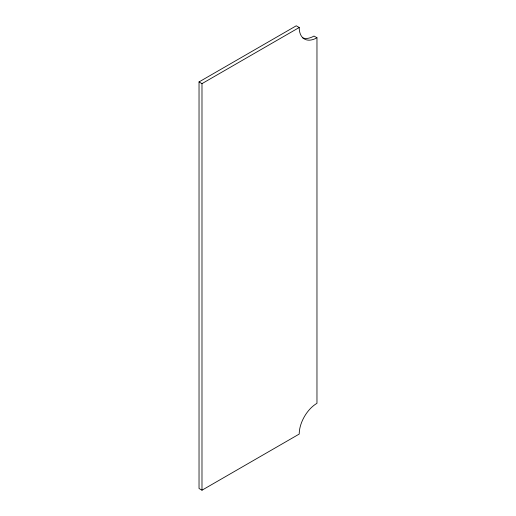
<?xml version="1.0" encoding="UTF-8"?>
<svg xmlns="http://www.w3.org/2000/svg" width="516" height="516" viewBox="0 0 516 516"><rect width="100%" height="100%" fill="white"/><g stroke="black" fill="none" stroke-linecap="round" stroke-linejoin="round"><path stroke-width="0.77" d="M199.034 81.934L296.255 25.8L299.216 27.509A25.103 14.493 -60 0 0 316.966 37.758L316.966 403.318A25.103 14.493 -60 0 0 299.216 434.066L201.988 490.2L199.034 488.491L199.034 81.934L201.988 83.637L299.216 27.509M316.966 37.758L314.012 36.049A25.103 14.493 -60 0 1 302.731 37.894M201.988 83.637L201.988 490.2"/></g></svg>
